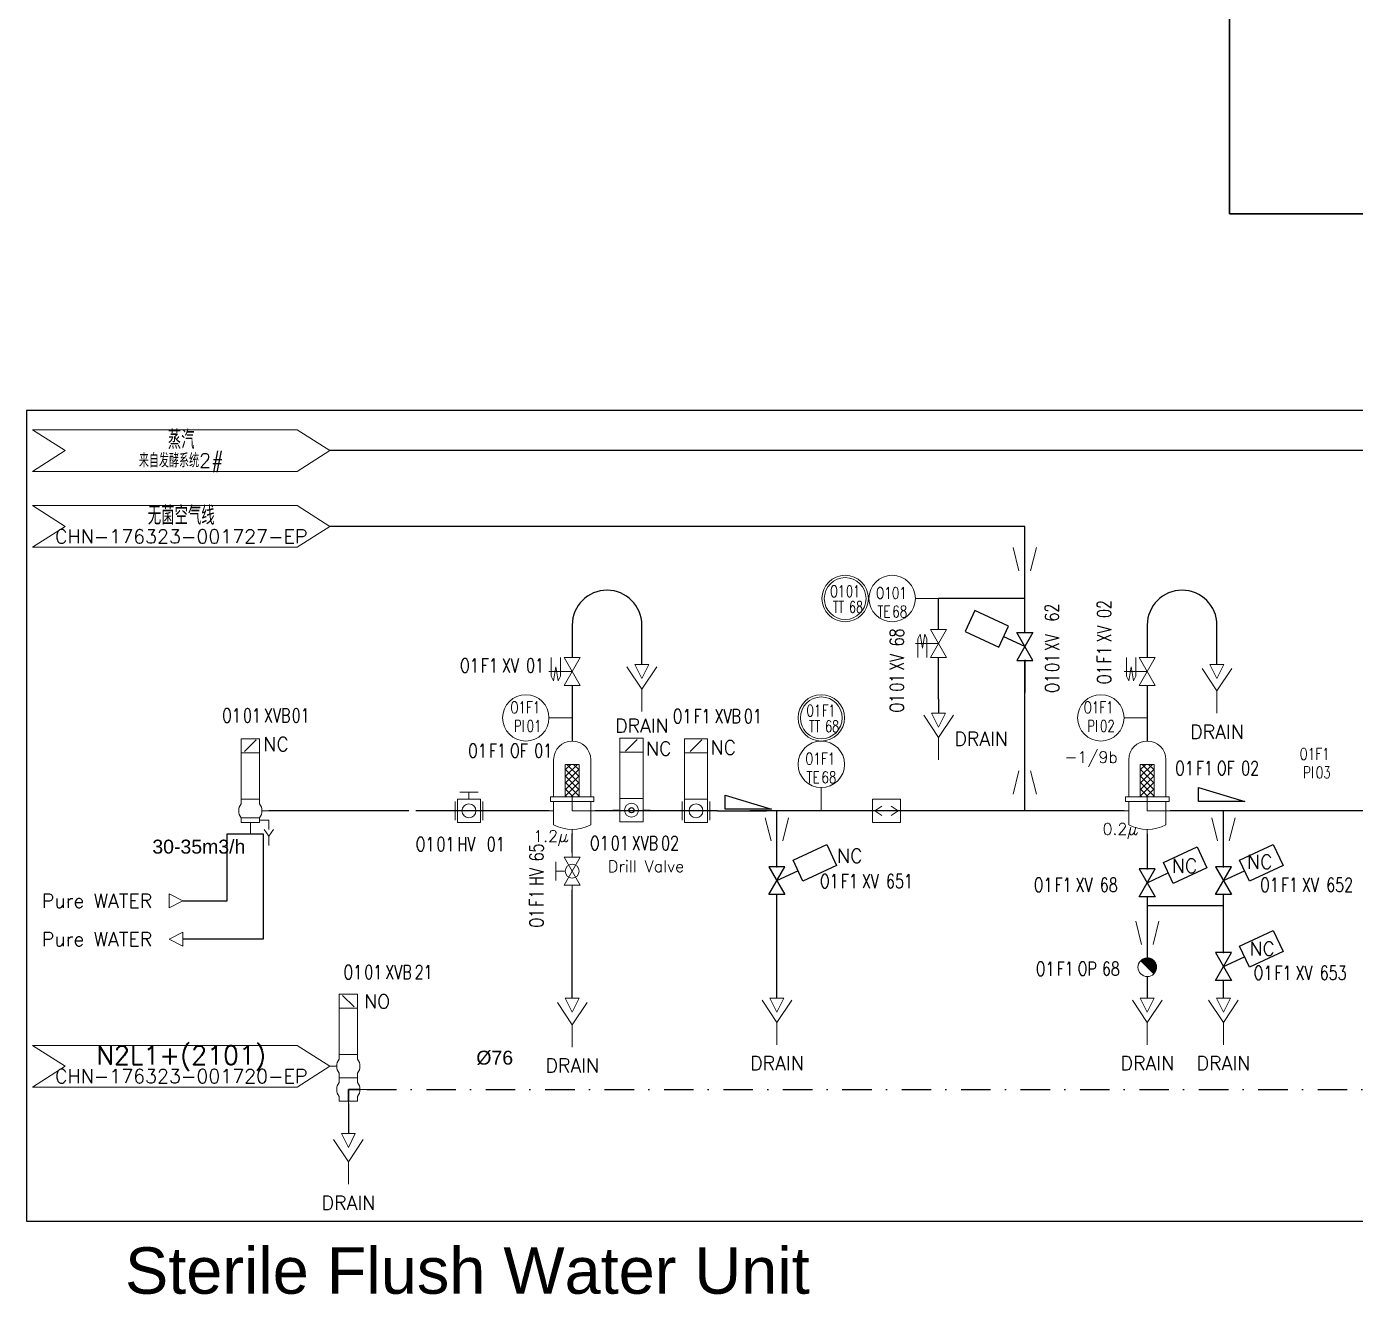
# Model space of a CAD drawing. Header units: inches. Extents: x 14562 to 16152, y 23695 to 24906.
# Drawn here: x 14607.5 to 14893.7, y 24087.5 to 24360.5 of the extents above; entities that cross this region are included whole.
import ezdxf
from ezdxf.enums import TextEntityAlignment as Align

# ---------------------------------------------------------------- set-up
doc = ezdxf.new("R2010")
doc.units = ezdxf.units.IN
doc.header["$MEASUREMENT"] = 0
doc.linetypes.add('ACAD_ISO02W100', pattern=[15, 12, -3])
doc.linetypes.add('DASHDOT2', pattern=[12.7, 6.35, -3.175, 0, -3.175])
for name, color, linetype, lineweight in [('19 Pipe Process', 30, 'Continuous', 30), ('31 Equipment', 7, 'Continuous', 9), ('33 Instruments Labels', 7, 'Continuous', 9), ('43 TXT English', 7, 'Continuous', 9), ('44 TXT French', 7, 'Continuous', 9), ('AM_0', 7, 'Continuous', 30)]:
    doc.layers.add(name, color=color, linetype=linetype, lineweight=lineweight)
for name, color, linetype in [('DIAMETRE', 7, 'Continuous'), ('MATERIEL-DIVERS', 7, 'Continuous'), ('REPERES', 7, 'Continuous'), ('TANK', 7, 'Continuous'), ('techn-data', 7, 'Continuous'), ('TEXTES', 7, 'Continuous'), ('TUYAUTERIE-AIR', 3, 'Continuous'), ('TUYAUTERIE-EAU', 5, 'Continuous'), ('TUYAUTERIE-EGOUT', 32, 'Continuous'), ('TUYAUTERIE-GAZ', 3, 'Continuous'), ('TUYAUTERIE-NEP', 4, 'DASHDOT2'), ('TUYAUTERIE-VAPEUR', 6, 'Continuous'), ('TUYAUTERIE-VAPEUR PROCESS', 6, 'Continuous'), ('VANNES', 7, 'Continuous'), ('ZN', 1, 'Continuous')]:
    doc.layers.add(name, color=color, linetype=linetype)
doc.layers.get('REPERES').off()
doc.styles.add('ARIAL', font='arial.ttf')
doc.styles.add('ROMANS', font='ROMANS.SHX')
doc.styles.get("Standard").update_dxf_attribs({"font": 'arial.ttf'})
doc.styles.add('USER1', font='TXT.SHX', dxfattribs={"bigfont": 'gbcbig.shx'})

# ---------------------------------------------------------------- blocks, each defined once
blk = doc.blocks.new('APV-VLV-SSEAT-SW43-41')
at = {"layer": '31 Equipment', "ltscale": 38}
for p, q in [((1.25, 20.25), (-1.25, 17.75)), ((-2, 7.5), (-2, 6.5)), ((2, 7.5), (2, 6.5)), ((-2, 2.5), (-2, 3.5)), ((2, 2.5), (2, 3.5)), ((2.5, 5), (4, 5)), ((-2.5, 0), (-4, 0)), ((-2, 2.5), (2, 2.5)), ((-2, 2.5), (-2, 1.5)), ((2, 2.5), (2, 1.5)), ((-2, -1.5), (-2, -2.5)), ((-2, -2.5), (2, -2.5)), ((0, -2.5), (0, -5)), ((2, -1.5), (2, -2.5))]:
    blk.add_line(p, q, dxfattribs=at)
at = {"layer": '31 Equipment', "lineweight": 30}
for p, q in [((0, 0), (-2.5, 0)), ((0, -2.5), (0, 0))]:
    blk.add_line(p, q, dxfattribs=at)
at = {"layer": '31 Equipment', "ltscale": 38}
for points in [[(-2, 17.5), (2, 17.5), (2, 20.5), (-2, 20.5)], [(-2, 7.5), (2, 7.5), (2, 17.5), (-2, 17.5)]]:
    blk.add_lwpolyline(points, close=True, dxfattribs=at)
for centre, start, end in [((0, 5), 143.1301, 216.8699), ((0, 5), 323.1301, 36.8699), ((0, 0), 143.1301, 216.8699), ((0, 0), 323.1301, 36.8699)]:
    blk.add_arc(centre, 2.5, start, end, dxfattribs=at)
blk = doc.blocks.new('APV-SIGN-ARW-FLOW-1')
at = {"layer": '31 Equipment'}
for p, q in [((-1.5, -1.5), (-1.5, 1.5)), ((-1.5, 1.5), (1.5, 0)), ((1.5, 0), (-1.5, -1.5))]:
    blk.add_line(p, q, dxfattribs=at)
blk = doc.blocks.new('APV-FTG-GEN-DRAIN-1')
at = {"layer": '31 Equipment'}
for p, q in [((-3.2, 9.61), (0, 4.81)), ((0, 4.81), (3.2, 9.61)), ((0, 0), (0, 4.81))]:
    blk.add_line(p, q, dxfattribs=at)
at = {"layer": '43 TXT English', "style": 'ROMANS'}
blk.add_attdef('DRAIN', text='', height=3, dxfattribs=at).set_placement((0, -4), align=Align.MIDDLE)
at = {"layer": '44 TXT French', "style": 'ROMANS'}
blk.add_attdef('EGOUT', text='', height=3, dxfattribs=at).set_placement((0, -4), align=Align.MIDDLE)
blk = doc.blocks.new('*X71')
at = {"color": 0}
for p, q in [((688.5, 377.37), (691.13, 380)), ((688.5, 378.79), (689.71, 380)), ((688.5, 375.96), (691.5, 378.96)), ((688.5, 374.54), (691.5, 377.54)), ((688.5, 373.13), (691.5, 376.13)), ((689.78, 373), (691.5, 374.72)), ((691.2, 373), (691.5, 373.3))]:
    blk.add_line(p, q, dxfattribs=at)
blk = doc.blocks.new('APV-FILT-GEN-2')
at = {"layer": '31 Equipment'}
for p, q in [((-4, 3), (-4, 11)), ((-1.5, 10), (-1.5, 3)), ((1.5, 10), (-1.5, 10)), ((1.5, 3), (1.5, 10)), ((4, 11), (4, 3)), ((-4.68, 3), (-4.68, 2)), ((4.68, 3), (-4.68, 3)), ((0, 3), (0, 0)), ((4.68, 3), (4.68, 2)), ((0, 0), (-5, 0)), ((4.68, 2), (-4.68, 2)), ((-4, -3), (-4, 2)), ((4, 2), (4, -3)), ((4, 0), (5, 0)), ((0, -4), (0, -5))]:
    blk.add_line(p, q, dxfattribs=at)
for centre, radius, start, end in [((0, 11), 4, 0, 180), ((0, 4.5), 8.5, 241.9275, 298.0725)]:
    blk.add_arc(centre, radius, start, end, dxfattribs=at)
at = {"layer": '31 Equipment', "ltscale": 38}
for p in [(0, 15), (-5, 0), (5, 0), (0, -5)]:
    blk.add_point(p, dxfattribs=at)
at = {"layer": '31 Equipment'}
blk.add_blockref('*X71', (-690, -370), dxfattribs=at)
at = {"layer": '31 Equipment', "extrusion": (0, 0, -1), "zscale": -1}
blk.add_blockref('*X71', (-690, -370), dxfattribs=at)
blk = doc.blocks.new('APV-VLV-SOLV-22-1')
at = {"layer": '31 Equipment', "linetype": 'ACAD_ISO02W100', "ltscale": 38}
for p, q in [((-1, 4.5), (-2, 4)), ((-2, 4), (1, 3.5)), ((-2, 3), (1, 3.5)), ((-1, 2.5), (-2, 3)), ((3, 4.5), (-1, 4.5)), ((0, 0), (0, 5)), ((3, 2.5), (-1, 2.5))]:
    blk.add_line(p, q, dxfattribs=at)
at = {"layer": '31 Equipment', "ltscale": 38}
for p, q in [((-3, 0), (-4, 0)), ((3, 0), (4, 0))]:
    blk.add_line(p, q, dxfattribs=at)
at = {"layer": '31 Equipment'}
for p, q in [((-3, 1.734), (-3, -1.734)), ((-3, -1.734), (3, 1.734)), ((3, -1.734), (-3, 1.734)), ((3, 1.734), (3, -1.734))]:
    blk.add_line(p, q, dxfattribs=at)
blk = doc.blocks.new('APV-INS-M-L-PI')
at = {"layer": '31 Equipment', "color": 7}
blk.add_line((0, -5), (0, -10), dxfattribs=at)
blk.add_circle((0, 0), 5, dxfattribs=at)
at = {"layer": '33 Instruments Labels', "style": 'ROMANS', "width": 0.8, "flags": 8}
blk.add_attdef('PI', text='', height=3, dxfattribs=at).set_placement((0, 0), align=Align.MIDDLE)
blk = doc.blocks.new('PENTE-G')
at = {"layer": 'MATERIEL-DIVERS'}
blk.add_lwpolyline([(-5, 2), (5, 2), (5, 5), (-5, 2)], dxfattribs=at)
blk = doc.blocks.new('APV-VLV-BFLY-SVS-3')
at = {"layer": '31 Equipment', "ltscale": 38}
for p, q in [((1.25, 15.25), (-1.25, 12.75)), ((-2.5, 0), (-4, 0)), ((2.5, 2.5), (-2.5, 2.5)), ((-2.5, 2.5), (-2.5, -2.5)), ((2.5, -2.5), (2.5, 2.5)), ((2.5, 0), (4, 0)), ((-2.5, -2.5), (2.5, -2.5))]:
    blk.add_line(p, q, dxfattribs=at)
at = {"layer": '31 Equipment'}
for p, q in [((-3, 2), (-3, -2)), ((3, -2), (3, 2))]:
    blk.add_line(p, q, dxfattribs=at)
at = {"layer": '31 Equipment', "ltscale": 38}
for points in [[(-2.5, 12.5), (2.5, 12.5), (2.5, 15.5), (-2.5, 15.5)], [(-2.5, 2.5), (2.5, 2.5), (2.5, 12.5), (-2.5, 12.5)]]:
    blk.add_lwpolyline(points, close=True, dxfattribs=at)
blk.add_circle((0, 0), 1.5, dxfattribs=at)
blk = doc.blocks.new('APV-OTH-GEN-CLOSEST-1')
at = {"layer": '31 Equipment'}
for p, q in [((-3, -2.5), (-3, 2.5)), ((-3, 2.5), (3, 2.5)), ((-1, 1), (-2.5, 0)), ((-2.5, 0), (2.5, 0)), ((-2.5, 0), (-1, -1)), ((2.5, 0), (1, 1)), ((2.5, 0), (1, -1)), ((3, -2.5), (3, 2.5)), ((-3, -2.5), (3, -2.5))]:
    blk.add_line(p, q, dxfattribs=at)
blk = doc.blocks.new('APV-VLVM-BALL-KHV+MF-1')
at = {"layer": '31 Equipment'}
for p, q in [((-2, 3.5), (2, 3.5)), ((0, 1.5), (0, 3.5)), ((-3, 1.734), (-3, -1.734)), ((-3, -1.734), (3, 1.734)), ((3, -1.734), (-3, 1.734)), ((3, 1.734), (3, -1.734))]:
    blk.add_line(p, q, dxfattribs=at)
at = {"layer": '31 Equipment', "ltscale": 38}
for p, q in [((-3, 0), (-4, 0)), ((3, 0), (4, 0))]:
    blk.add_line(p, q, dxfattribs=at)
at = {"layer": '31 Equipment'}
blk.add_circle((0, 0), 1.5, dxfattribs=at)
blk = doc.blocks.new('APV-INS-M-L-TE')
at = {"layer": '31 Equipment', "color": 7}
blk.add_line((0, -5), (0, -10), dxfattribs=at)
blk.add_circle((0, 0), 5, dxfattribs=at)
at = {"layer": '33 Instruments Labels', "style": 'ROMANS', "width": 0.8, "flags": 8}
blk.add_attdef('TE', text='', height=3, dxfattribs=at).set_placement((0, 0), align=Align.MIDDLE)
blk = doc.blocks.new('APV-INS-F-L-TT')
at = {"layer": '31 Equipment'}
for radius in [5, 4.5]:
    blk.add_circle((0, 0), radius, dxfattribs=at)
blk = doc.blocks.new('APV-FCE-GEN-STMTRAP-1')
at = {"layer": '31 Equipment'}
h = blk.add_hatch(dxfattribs=at)
h.set_pattern_fill('ANSI31', color=256, scale=0.01, style=0)
h.set_pattern_definition([(45, (-4, 0), (-0.02245064, 0.02245064), [])])
h.paths.add_polyline_path([(1.41, 1.42), (-1.42, -1.41, 1.002832)])
at = {"layer": '31 Equipment', "linetype": 'ACAD_ISO02W100', "ltscale": 38}
for p, q in [((-2, 0), (-4, 0)), ((2, 0), (4, 0))]:
    blk.add_line(p, q, dxfattribs=at)
at = {"layer": '31 Equipment', "color": 7}
blk.add_line((1.41, 1.42), (-1.42, -1.41), dxfattribs=at)
for start, end in [(45.2431, 224.7569), (224.8381, 45.1623)]:
    blk.add_arc((0, 0), 2, start, end, dxfattribs=at)
blk = doc.blocks.new('APV-FCE-GEN-REDCON-1')
at = {"layer": '31 Equipment', "color": 7}
for p, q in [((-2.5, 2.5), (2.5, 1.25)), ((2.5, 1.25), (2.5, 1.25)), ((2.5, -1.25), (-2.5, -2.5))]:
    blk.add_line(p, q, dxfattribs=at)
blk = doc.blocks.new('VANNE SIEGE INCLINE')
at = {"color": 7}
for p, q in [((-3, 1.73), (-3, -1.73)), ((-3, -1.73), (3, 1.73)), ((3, -1.73), (-3, 1.73)), ((3, 1.73), (3, -1.73))]:
    blk.add_line(p, q, dxfattribs=at)
at = {"color": 7, "extrusion": (-1, 0, 0)}
blk.add_point((-3, 0), dxfattribs=at)
at = {"color": 7, "extrusion": (1, 0, 0)}
blk.add_point((3, 0), dxfattribs=at)
at = {"layer": 'VANNES'}
for p, q in [((3.23, 12.84), (-0.15, 5.59)), ((7.76, 10.73), (3.23, 12.84)), ((4.38, 3.47), (7.76, 10.73)), ((-0.15, 5.59), (4.38, 3.47)), ((0, 0), (2.11, 4.53))]:
    blk.add_line(p, q, dxfattribs=at)
blk = doc.blocks.new('APV-SIGN-ARW-DWG-1')
at = {"layer": '31 Equipment'}
for p, q in [((-32, 4.49), (25, 4.49)), ((-32, 4.49), (-25, 0)), ((25, 4.49), (32, 0)), ((-25, 0), (-32, -4.49)), ((32, 0), (25, -4.49)), ((-32, -4.49), (25, -4.49))]:
    blk.add_line(p, q, dxfattribs=at)
at = {"layer": '31 Equipment', "style": 'ROMANS', "width": 0.8}
for tag, p in [('TEXT1', (0, 0.37)), ('TEXT2', (0, -3.63))]:
    blk.add_attdef(tag, text='', height=3, dxfattribs=at).set_placement(p, align=Align.CENTER)
blk = doc.blocks.new('REPINS')
at = {"layer": 'TEXTES', "style": 'ROMANS', "width": 0.75}
for tag, p in [('ZONE', (-3.3, 1)), ('SOUSZONE', (0.1, 1)), ('NUM', (0.2, -3))]:
    blk.add_attdef(tag, p, '', height=2.5, dxfattribs=at)
blk.add_attdef('ELEMENT', text='', height=2.5, dxfattribs=at).set_placement((-0.2, -3), align=Align.RIGHT)
blk = doc.blocks.new('REPNORM')
at = {"layer": 'TEXTES', "style": 'ROMANS', "width": 0.75}
for tag, p in [('ZONE', (-9.75, -1.25)), ('SOUSZONE', (-5.25, -1.25)), ('ELEMENT', (0, -1.25)), ('NUM', (4.5, -1.25))]:
    blk.add_attdef(tag, p, '', height=3, dxfattribs=at)
blk = doc.blocks.new('REPNORM1')
at = {"layer": 'TEXTES', "style": 'ROMANS', "width": 0.75}
for tag, p in [('ZONE', (-9.75, -1.25)), ('SOUSZONE', (-5.25, -1.25)), ('ELEMENT', (-0.75, -1.25)), ('NUM', (5.59, -1.22))]:
    blk.add_attdef(tag, p, '', height=3, dxfattribs=at)
blk = doc.blocks.new('REPINS2')
at = {"layer": 'TEXTES', "style": 'ROMANS', "width": 0.7}
for tag, p in [('ZONE', (-3.35, 0.8)), ('SOUSZONE', (0.05, 0.8)), ('NUM', (0.7, -2.6))]:
    blk.add_attdef(tag, p, '', height=2.5, dxfattribs=at)
blk.add_attdef('ELEMENT', text='', height=2.5, dxfattribs=at).set_placement((-1.56, -2.59), align=Align.CENTER)
blk = doc.blocks.new('APV-VLV-BFLY-SV-3')
at = {"layer": '31 Equipment', "ltscale": 38}
for p, q in [((1.25, 15.25), (-1.25, 12.75)), ((-4, 0), (-2.5, 0)), ((-2.5, 2.5), (2.5, 2.5)), ((-2.5, -2.5), (-2.5, 2.5)), ((2.5, -2.5), (2.5, 2.5)), ((2.5, 0), (4, 0)), ((-2.5, -2.5), (2.5, -2.5))]:
    blk.add_line(p, q, dxfattribs=at)
for points in [[(-2.5, 12.5), (2.5, 12.5), (2.5, 15.5), (-2.5, 15.5)], [(-2.5, 2.5), (2.5, 2.5), (2.5, 12.5), (-2.5, 12.5)]]:
    blk.add_lwpolyline(points, close=True, dxfattribs=at)
blk.add_circle((0, 0), 1.5, dxfattribs=at)
blk = doc.blocks.new('APV-VLV-SSEAT-SWCIP41-3')
at = {"layer": '31 Equipment', "ltscale": 38}
for p, q in [((1.25, 15.25), (-1.25, 12.75)), ((-2, 2.5), (-2, 1.5)), ((2, 2.5), (2, 1.5)), ((2.5, 0), (4, 0)), ((-2, -1.5), (2, -1.5)), ((-2, -2.5), (-2, -1.5)), ((-2, -2.5), (2, -2.5)), ((0, -2.5), (0, -5)), ((2, -2.5), (2, -1.5)), ((2, -2), (4, -2)), ((4, -2), (4, -4)), ((4, -5.5), (3, -4)), ((5, -4), (4, -5.5)), ((4, -5.5), (4, -7.5))]:
    blk.add_line(p, q, dxfattribs=at)
for points in [[(-2, 12.5), (2, 12.5), (2, 15.5), (-2, 15.5)], [(-2, 2.5), (2, 2.5), (2, 12.5), (-2, 12.5)]]:
    blk.add_lwpolyline(points, close=True, dxfattribs=at)
for start, end in [(143.1301, 216.8699), (323.1301, 36.8699)]:
    blk.add_arc((0, 0), 2.5, start, end, dxfattribs=at)
blk = doc.blocks.new('APV-VLVM-BFLY-SVS-1')
at = {"layer": '31 Equipment', "ltscale": 38}
for p, q in [((-2, 4), (2, 4)), ((0, 2.5), (0, 4)), ((-2.5, 0), (-4, 0)), ((2.5, 2.5), (-2.5, 2.5)), ((-2.5, 2.5), (-2.5, -2.5)), ((2.5, -2.5), (2.5, 2.5)), ((2.5, 0), (4, 0)), ((-2.5, -2.5), (2.5, -2.5))]:
    blk.add_line(p, q, dxfattribs=at)
at = {"layer": '31 Equipment'}
for p, q in [((-3, 2), (-3, -2)), ((3, -2), (3, 2))]:
    blk.add_line(p, q, dxfattribs=at)
at = {"layer": '31 Equipment', "ltscale": 38}
blk.add_circle((0, 0), 1.5, dxfattribs=at)

msp = doc.modelspace()

# ---------------------------------------------------------------- linework, layer by layer
msp.add_circle((14737.79, 24191.72), 0.565)
at = {"layer": '19 Pipe Process'}
for p, q in [((14866.59, 24470.14), (14866.59, 24320.14)), ((14866.59, 24320.14), (15376.59, 24320.14))]:
    msp.add_line(p, q, dxfattribs=at)
at = {"layer": 'TANK', "color": 3}
for p, q in [((14803.95, 24230.6), (14803.95, 24237.3)), ((14803.95, 24215.6), (14803.95, 24224.6))]:
    msp.add_line(p, q, dxfattribs=at)
at = {"layer": 'TANK', "color": 2}
msp.add_lwpolyline([(15107.54, 24277.76), (14967.49, 24277.76), (14967.49, 24277.76), (14607.5, 24277.76), (14607.5, 24103.26), (15107.54, 24103.26), (15107.54, 24277.76)], dxfattribs=at)
at = {"layer": 'TUYAUTERIE-AIR'}
for p, q in [((14822.51, 24252.82), (14672.81, 24252.82)), ((14822.51, 24229.96), (14822.51, 24252.82)), ((14822.51, 24191.6), (14822.51, 24223.96))]:
    msp.add_line(p, q, dxfattribs=at)
at = {"layer": 'TUYAUTERIE-EAU'}
for p, q in [((14725.03, 24231.6), (14725.03, 24224.6)), ((14740.03, 24223.1), (14740.03, 24231.6)), ((14848.9, 24231.6), (14848.9, 24224.6)), ((14863.9, 24223.1), (14863.9, 24231.6)), ((14822.51, 24224.08), (14822.51, 24217.08)), ((14725.03, 24218.6), (14725.03, 24206.6)), ((14848.9, 24218.6), (14848.9, 24206.6)), ((14663.77, 24191.6), (14659.7, 24191.6)), ((14677.04, 24191.6), (14661.68, 24191.6)), ((14689.83, 24191.6), (14671.21, 24191.6)), ((14720.03, 24191.6), (14691.33, 24191.6)), ((14756.3, 24191.6), (14730.03, 24191.6)), ((14756.3, 24191.6), (14766.88, 24191.6)), ((14843.9, 24191.6), (14763.3, 24191.6)), ((14769.12, 24179.56), (14769.12, 24191.6)), ((14903.36, 24191.6), (14853.9, 24191.6)), ((14865.3, 24179.56), (14865.3, 24191.6)), ((14650.7, 24172.22), (14650.7, 24186.6)), ((14650.7, 24186.6), (14658.46, 24186.6)), ((14658.46, 24186.6), (14658.46, 24163.93)), ((14725.03, 24182.6), (14725.03, 24186.6)), ((14641.18, 24172.22), (14650.7, 24172.22)), ((14658.46, 24163.93), (14641.18, 24163.93))]:
    msp.add_line(p, q, dxfattribs=at)
for centre in [(14732.53, 24231.6), (14856.4, 24231.6)]:
    msp.add_arc(centre, 7.5, 0, 180, dxfattribs=at)
at = {"layer": 'TUYAUTERIE-EGOUT'}
for p, q in [((14803.95, 24215.6), (14803.95, 24212.6)), ((14725.03, 24151.23), (14725.03, 24174.6)), ((14848.9, 24155.91), (14848.9, 24151.23)), ((14676.81, 24128.6), (14676.81, 24122.1))]:
    msp.add_line(p, q, dxfattribs=at)
at = {"layer": 'TUYAUTERIE-GAZ'}
msp.add_line((14822.51, 24237.3), (14803.95, 24237.3), dxfattribs=at)
at = {"layer": 'TUYAUTERIE-NEP'}
msp.add_line((14680.81, 24131.6), (14995.35, 24131.6), dxfattribs=at)
at = {"layer": 'TUYAUTERIE-VAPEUR'}
msp.add_line((14944.7, 24269.15), (14672.81, 24269.15), dxfattribs=at)
at = {"layer": 'TUYAUTERIE-VAPEUR PROCESS'}
for p, q in [((14848.9, 24186.6), (14848.9, 24179.1)), ((14769.12, 24151.23), (14769.12, 24173.56)), ((14848.9, 24173.1), (14848.9, 24159.91)), ((14865.3, 24161.06), (14865.3, 24173.56)), ((14848.9, 24171.19), (14865.3, 24171.19)), ((14865.3, 24151.23), (14865.3, 24155.06))]:
    msp.add_line(p, q, dxfattribs=at)

# ---------------------------------------------------------------- block references
at = {"layer": '31 Equipment', "xscale": -1, "rotation": 90}
for name, p in [('APV-VLV-SOLV-22-1', (14803.95, 24227.6)), ('APV-SIGN-ARW-FLOW-1', (14803.95, 24211.1)), ('APV-FCE-GEN-REDCON-1', (14769.12, 24187.6)), ('APV-FCE-GEN-REDCON-1', (14865.3, 24187.6)), ('APV-FCE-GEN-REDCON-1', (14848.9, 24165.34))]:
    msp.add_blockref(name, p, dxfattribs=at)
at = {"layer": '31 Equipment'}
ref = msp.add_blockref('APV-FTG-GEN-DRAIN-1', (14803.95, 24202.6), dxfattribs=dict(at, xscale=-1))
ref.add_attrib('DRAIN', 'DRAIN', dxfattribs={"layer": '43 TXT English', "height": 3, "style": 'ROMANS'}).set_placement((14813.12, 24207.1), align=Align.MIDDLE)
ref = msp.add_blockref('APV-FTG-GEN-DRAIN-1', (14769.12, 24141.23), dxfattribs=at)
ref.add_attrib('DRAIN', 'DRAIN', dxfattribs={"layer": '43 TXT English', "height": 3, "style": 'ROMANS'}).set_placement((14769.12, 24137.23), align=Align.MIDDLE)
at = {"layer": '31 Equipment', "rotation": 270}
for p in [(14769.12, 24149.73), (14848.9, 24149.73), (14865.3, 24149.73)]:
    msp.add_blockref('APV-SIGN-ARW-FLOW-1', p, dxfattribs=at)
at = {"layer": '31 Equipment'}
ref = msp.add_blockref('APV-FTG-GEN-DRAIN-1', (14848.9, 24141.23), dxfattribs=at)
ref.add_attrib('DRAIN', 'DRAIN', dxfattribs={"layer": '43 TXT English', "height": 3, "style": 'ROMANS'}).set_placement((14848.9, 24137.23), align=Align.MIDDLE)
ref = msp.add_blockref('APV-FTG-GEN-DRAIN-1', (14865.3, 24141.23), dxfattribs=at)
ref.add_attrib('DRAIN', 'DRAIN', dxfattribs={"layer": '43 TXT English', "height": 3, "style": 'ROMANS'}).set_placement((14865.3, 24137.23), align=Align.MIDDLE)
at = {"layer": 'MATERIEL-DIVERS'}
ref = msp.add_blockref('APV-SIGN-ARW-DWG-1', (14640.81, 24269.15), dxfattribs=at)
ref.add_attrib('TEXT1', '蒸汽', dxfattribs={"layer": '31 Equipment', "height": 4, "style": 'USER1'}).set_placement((14640.81, 24269.52), align=Align.CENTER)
ref.add_attrib('TEXT2', '来自发酵系统2#', dxfattribs={"layer": '31 Equipment', "height": 3, "style": 'USER1'}).set_placement((14640.81, 24265.52), align=Align.CENTER)
ref = msp.add_blockref('APV-SIGN-ARW-DWG-1', (14640.81, 24252.82), dxfattribs=at)
ref.add_attrib('TEXT1', '无菌空气线', dxfattribs={"layer": '31 Equipment', "height": 4, "style": 'USER1'}).set_placement((14640.81, 24253.19), align=Align.CENTER)
ref.add_attrib('TEXT2', 'CHN-176323-001727-EP', dxfattribs={"layer": '31 Equipment', "height": 3, "style": 'USER1'}).set_placement((14640.81, 24249.19), align=Align.CENTER)
at = {"layer": 'MATERIEL-DIVERS', "xscale": -1}
for name, p, rotation in [('APV-FCE-GEN-REDCON-1', (14822.51, 24245.79), 90), ('VANNE SIEGE INCLINE', (14769.12, 24176.56), 270), ('VANNE SIEGE INCLINE', (14865.3, 24176.56), 270), ('VANNE SIEGE INCLINE', (14848.9, 24176.1), 270), ('APV-SIGN-ARW-FLOW-1', (14639.68, 24172.22), 180), ('VANNE SIEGE INCLINE', (14865.3, 24158.06), 270)]:
    msp.add_blockref(name, p, dxfattribs=dict(at, rotation=rotation))
at = {"layer": 'MATERIEL-DIVERS'}
for name, p in [('APV-INS-F-L-TT', (14783.82, 24237.3)), ('APV-INS-F-L-TT', (14778.68, 24211.6)), ('APV-INS-M-L-TE', (14778.68, 24201.6)), ('APV-OTH-GEN-CLOSEST-1', (14792.73, 24191.6))]:
    msp.add_blockref(name, p, dxfattribs=at)
for name, p, rotation in [('APV-INS-M-L-TE', (14793.95, 24237.3), 90), ('APV-SIGN-ARW-FLOW-1', (14740.03, 24221.6), 270), ('APV-SIGN-ARW-FLOW-1', (14863.9, 24221.6), 270), ('APV-INS-M-L-PI', (14715.03, 24211.6), 90.00000000000001), ('APV-INS-M-L-PI', (14838.9, 24211.6), 90.00000000000001), ('APV-FCE-GEN-REDCON-1', (14822.51, 24197.69), 90.00000000000001), ('APV-SIGN-ARW-FLOW-1', (14639.68, 24163.93), 180), ('APV-SIGN-ARW-FLOW-1', (14725.03, 24149.73), 270), ('APV-SIGN-ARW-FLOW-1', (14676.81, 24120.6), 270)]:
    msp.add_blockref(name, p, dxfattribs=dict(at, rotation=rotation))
ref = msp.add_blockref('APV-FTG-GEN-DRAIN-1', (14740.03, 24213), dxfattribs=at)
ref.add_attrib('DRAIN', 'DRAIN', dxfattribs={"layer": '43 TXT English', "height": 3, "style": 'ROMANS'}).set_placement((14740.03, 24209.92), align=Align.MIDDLE)
ref = msp.add_blockref('APV-FTG-GEN-DRAIN-1', (14863.9, 24212.6), dxfattribs=at)
ref.add_attrib('DRAIN', 'DRAIN', dxfattribs={"layer": '43 TXT English', "height": 3, "style": 'ROMANS'}).set_placement((14863.9, 24208.6), align=Align.MIDDLE)
at = {"layer": 'MATERIEL-DIVERS', "xscale": -1}
for p in [(14725.03, 24191.6), (14848.9, 24191.6)]:
    msp.add_blockref('APV-FILT-GEN-2', p, dxfattribs=at)
at = {"layer": 'MATERIEL-DIVERS'}
ref = msp.add_blockref('APV-FTG-GEN-DRAIN-1', (14725.03, 24140.73), dxfattribs=at)
ref.add_attrib('DRAIN', 'DRAIN', dxfattribs={"layer": '43 TXT English', "height": 3, "style": 'ROMANS'}).set_placement((14725.03, 24136.73), align=Align.MIDDLE)
ref = msp.add_blockref('APV-SIGN-ARW-DWG-1', (14640.81, 24136.6), dxfattribs=at)
ref.add_attrib('TEXT1', 'N2L1+(2101)', dxfattribs={"layer": '31 Equipment', "height": 4, "style": 'USER1'}).set_placement((14640.81, 24136.97), align=Align.CENTER)
ref.add_attrib('TEXT2', 'CHN-176323-001720-EP', dxfattribs={"layer": '31 Equipment', "height": 3, "style": 'USER1'}).set_placement((14640.81, 24132.97), align=Align.CENTER)
ref = msp.add_blockref('APV-FTG-GEN-DRAIN-1', (14676.81, 24111.2), dxfattribs=at)
ref.add_attrib('DRAIN', 'DRAIN', dxfattribs={"layer": '43 TXT English', "height": 3, "style": 'ROMANS'}).set_placement((14676.81, 24107.2), align=Align.MIDDLE)
at = {"layer": 'REPERES'}
for name, p, values in [('REPINS2', (14783.95, 24236.82), {'ZONE': 'O1', 'SOUSZONE': '01', 'NUM': '68', 'ELEMENT': 'TT'}), ('REPINS', (14793.78, 24236.25), {'ZONE': 'O1', 'SOUSZONE': '01', 'ELEMENT': 'TE', 'NUM': '68'}), ('REPINS', (14715, 24211.6), {'ZONE': 'O1', 'SOUSZONE': 'F1', 'ELEMENT': 'PI', 'NUM': '01'}), ('REPNORM1', (14756.42, 24211.7), {'ZONE': 'O1', 'SOUSZONE': 'F1', 'ELEMENT': 'XVB', 'NUM': '01'}), ('REPINS2', (14778.81, 24211.13), {'ZONE': 'O1', 'SOUSZONE': 'F1', 'NUM': '68', 'ELEMENT': 'TT'}), ('REPINS', (14838.5, 24211.6), {'ZONE': 'O1', 'SOUSZONE': 'F1', 'ELEMENT': 'PI', 'NUM': '02'}), ('REPINS', (14778.52, 24200.55), {'ZONE': 'O1', 'SOUSZONE': 'F1', 'ELEMENT': 'TE', 'NUM': '68'}), ('REPINS', (14885, 24201.6), {'ZONE': 'O1', 'SOUSZONE': 'F1', 'ELEMENT': 'PI', 'NUM': '03'}), ('REPNORM1', (14701.05, 24184.14), {'ZONE': 'O1', 'SOUSZONE': '01', 'ELEMENT': 'HV', 'NUM': '01'}), ('REPNORM1', (14738.59, 24184.37), {'ZONE': 'O1', 'SOUSZONE': '01', 'ELEMENT': 'XVB', 'NUM': '02'}), ('REPNORM1', (14685.5, 24156.6), {'ZONE': 'O1', 'SOUSZONE': '01', 'ELEMENT': 'XVB', 'NUM': '21'})]:
    msp.add_blockref(name, p, dxfattribs=at).add_auto_attribs(values)
at = {"layer": 'REPERES', "rotation": 90}
msp.add_blockref('REPNORM1', (14828.65, 24226.76), dxfattribs=at).add_auto_attribs({'ZONE': 'O1', 'SOUSZONE': '01', 'ELEMENT': 'XV', 'NUM': '62'})
at = {"layer": 'REPERES'}
ref = msp.add_blockref('REPNORM', (14839.87, 24228.61), dxfattribs=dict(at, rotation=90))
ref.add_attrib('ZONE', 'O1', (14841.12, 24218.86), dxfattribs={"layer": 'TEXTES', "height": 3, "rotation": 90, "style": 'ROMANS', "width": 0.75})
ref.add_attrib('SOUSZONE', 'F1', (14841.12, 24223.36), dxfattribs={"layer": 'TEXTES', "height": 3, "rotation": 90, "style": 'ROMANS', "width": 0.75})
ref.add_attrib('ELEMENT', 'XV', (14841.12, 24227.87), dxfattribs={"layer": 'TEXTES', "height": 3, "rotation": 90, "style": 'ROMANS', "width": 0.75})
ref.add_attrib('NUM', '02', (14841.12, 24233.11), dxfattribs={"layer": 'TEXTES', "height": 3, "rotation": 90, "style": 'ROMANS', "width": 0.75})
ref = msp.add_blockref('REPNORM', (14795.21, 24222.5), dxfattribs=dict(at, rotation=90))
ref.add_attrib('ZONE', 'O1', (14796.46, 24212.75), dxfattribs={"layer": 'TEXTES', "height": 3, "rotation": 90, "style": 'ROMANS', "width": 0.75})
ref.add_attrib('SOUSZONE', '01', (14796.45, 24217.25), dxfattribs={"layer": 'TEXTES', "height": 3, "rotation": 90, "style": 'ROMANS', "width": 0.75})
ref.add_attrib('ELEMENT', 'XV', (14796.45, 24221.77), dxfattribs={"layer": 'TEXTES', "height": 3, "rotation": 90, "style": 'ROMANS', "width": 0.75})
ref.add_attrib('NUM', '68', (14796.45, 24227), dxfattribs={"layer": 'TEXTES', "height": 3, "rotation": 90, "style": 'ROMANS', "width": 0.75})
ref = msp.add_blockref('REPNORM', (14710.6, 24222.65), dxfattribs=at)
ref.add_attrib('ZONE', 'O1', (14700.85, 24221.4), dxfattribs={"layer": 'TEXTES', "height": 3, "style": 'ROMANS', "width": 0.75})
ref.add_attrib('SOUSZONE', 'F1', (14705.35, 24221.4), dxfattribs={"layer": 'TEXTES', "height": 3, "style": 'ROMANS', "width": 0.75})
ref.add_attrib('ELEMENT', 'XV', (14709.86, 24221.4), dxfattribs={"layer": 'TEXTES', "height": 3, "style": 'ROMANS', "width": 0.75})
ref.add_attrib('NUM', '01', (14715.1, 24221.4), dxfattribs={"layer": 'TEXTES', "height": 3, "style": 'ROMANS', "width": 0.75})
ref = msp.add_blockref('REPNORM', (14659.37, 24211.84), dxfattribs=at)
ref.add_attrib('ZONE', 'O1', (14649.62, 24210.59), dxfattribs={"layer": 'TEXTES', "height": 3, "style": 'ROMANS', "width": 0.75})
ref.add_attrib('SOUSZONE', '01', (14654.12, 24210.6), dxfattribs={"layer": 'TEXTES', "height": 3, "style": 'ROMANS', "width": 0.75})
ref.add_attrib('ELEMENT', 'XVB', (14658.63, 24210.6), dxfattribs={"layer": 'TEXTES', "height": 3, "style": 'ROMANS', "width": 0.75})
ref.add_attrib('NUM', '01', (14664.61, 24210.6), dxfattribs={"layer": 'TEXTES', "height": 3, "style": 'ROMANS', "width": 0.75})
ref = msp.add_blockref('REPNORM', (14712.35, 24204.29), dxfattribs=at)
ref.add_attrib('ZONE', 'O1', (14702.6, 24203.04), dxfattribs={"layer": 'TEXTES', "height": 3, "style": 'ROMANS', "width": 0.75})
ref.add_attrib('SOUSZONE', 'F1', (14707.1, 24203.04), dxfattribs={"layer": 'TEXTES', "height": 3, "style": 'ROMANS', "width": 0.75})
ref.add_attrib('ELEMENT', 'OF', (14711.62, 24203.04), dxfattribs={"layer": 'TEXTES', "height": 3, "style": 'ROMANS', "width": 0.75})
ref.add_attrib('NUM', '01', (14716.85, 24203.04), dxfattribs={"layer": 'TEXTES', "height": 3, "style": 'ROMANS', "width": 0.75})
ref = msp.add_blockref('REPNORM', (14864.63, 24200.51), dxfattribs=at)
ref.add_attrib('ZONE', 'O1', (14854.88, 24199.26), dxfattribs={"layer": 'TEXTES', "height": 3, "style": 'ROMANS', "width": 0.75})
ref.add_attrib('SOUSZONE', 'F1', (14859.38, 24199.27), dxfattribs={"layer": 'TEXTES', "height": 3, "style": 'ROMANS', "width": 0.75})
ref.add_attrib('ELEMENT', 'OF', (14863.89, 24199.27), dxfattribs={"layer": 'TEXTES', "height": 3, "style": 'ROMANS', "width": 0.75})
ref.add_attrib('NUM', '02', (14869.13, 24199.27), dxfattribs={"layer": 'TEXTES', "height": 3, "style": 'ROMANS', "width": 0.75})
ref = msp.add_blockref('REPNORM', (14717.6, 24176.19), dxfattribs=dict(at, rotation=90.00007601983033))
ref.add_attrib('ZONE', 'O1', (14718.85, 24166.44), dxfattribs={"layer": 'TEXTES', "height": 3, "rotation": 90.0001, "style": 'ROMANS', "width": 0.75})
ref.add_attrib('SOUSZONE', 'F1', (14718.85, 24170.94), dxfattribs={"layer": 'TEXTES', "height": 3, "rotation": 90.0001, "style": 'ROMANS', "width": 0.75})
ref.add_attrib('ELEMENT', 'HV', (14718.85, 24175.45), dxfattribs={"layer": 'TEXTES', "height": 3, "rotation": 90.0001, "style": 'ROMANS', "width": 0.75})
ref.add_attrib('NUM', '65', (14718.85, 24180.69), dxfattribs={"layer": 'TEXTES', "height": 3, "rotation": 90.0001, "style": 'ROMANS', "width": 0.75})
ref = msp.add_blockref('REPNORM', (14788.13, 24176.19), dxfattribs=at)
ref.add_attrib('ZONE', 'O1', (14778.38, 24174.94), dxfattribs={"layer": 'TEXTES', "height": 3, "style": 'ROMANS', "width": 0.75})
ref.add_attrib('SOUSZONE', 'F1', (14782.88, 24174.95), dxfattribs={"layer": 'TEXTES', "height": 3, "style": 'ROMANS', "width": 0.75})
ref.add_attrib('ELEMENT', 'XV', (14787.4, 24174.95), dxfattribs={"layer": 'TEXTES', "height": 3, "style": 'ROMANS', "width": 0.75})
ref.add_attrib('NUM', '651', (14792.63, 24174.95), dxfattribs={"layer": 'TEXTES', "height": 3, "style": 'ROMANS', "width": 0.75})
ref = msp.add_blockref('REPNORM', (14834.18, 24175.39), dxfattribs=at)
ref.add_attrib('ZONE', 'O1', (14824.43, 24174.14), dxfattribs={"layer": 'TEXTES', "height": 3, "style": 'ROMANS', "width": 0.75})
ref.add_attrib('SOUSZONE', 'F1', (14828.93, 24174.14), dxfattribs={"layer": 'TEXTES', "height": 3, "style": 'ROMANS', "width": 0.75})
ref.add_attrib('ELEMENT', 'XV', (14833.44, 24174.14), dxfattribs={"layer": 'TEXTES', "height": 3, "style": 'ROMANS', "width": 0.75})
ref.add_attrib('NUM', '68', (14838.68, 24174.14), dxfattribs={"layer": 'TEXTES', "height": 3, "style": 'ROMANS', "width": 0.75})
ref = msp.add_blockref('REPNORM', (14882.94, 24175.41), dxfattribs=at)
ref.add_attrib('ZONE', 'O1', (14873.19, 24174.16), dxfattribs={"layer": 'TEXTES', "height": 3, "style": 'ROMANS', "width": 0.75})
ref.add_attrib('SOUSZONE', 'F1', (14877.69, 24174.16), dxfattribs={"layer": 'TEXTES', "height": 3, "style": 'ROMANS', "width": 0.75})
ref.add_attrib('ELEMENT', 'XV', (14882.2, 24174.16), dxfattribs={"layer": 'TEXTES', "height": 3, "style": 'ROMANS', "width": 0.75})
ref.add_attrib('NUM', '652', (14887.44, 24174.16), dxfattribs={"layer": 'TEXTES', "height": 3, "style": 'ROMANS', "width": 0.75})
ref = msp.add_blockref('REPNORM', (14834.63, 24157.34), dxfattribs=at)
ref.add_attrib('ZONE', 'O1', (14824.88, 24156.09), dxfattribs={"layer": 'TEXTES', "height": 3, "style": 'ROMANS', "width": 0.75})
ref.add_attrib('SOUSZONE', 'F1', (14829.38, 24156.1), dxfattribs={"layer": 'TEXTES', "height": 3, "style": 'ROMANS', "width": 0.75})
ref.add_attrib('ELEMENT', 'OP', (14833.9, 24156.1), dxfattribs={"layer": 'TEXTES', "height": 3, "style": 'ROMANS', "width": 0.75})
ref.add_attrib('NUM', '68', (14839.13, 24156.1), dxfattribs={"layer": 'TEXTES', "height": 3, "style": 'ROMANS', "width": 0.75})
ref = msp.add_blockref('REPNORM', (14881.55, 24156.48), dxfattribs=at)
ref.add_attrib('ZONE', 'O1', (14871.8, 24155.23), dxfattribs={"layer": 'TEXTES', "height": 3, "style": 'ROMANS', "width": 0.75})
ref.add_attrib('SOUSZONE', 'F1', (14876.3, 24155.23), dxfattribs={"layer": 'TEXTES', "height": 3, "style": 'ROMANS', "width": 0.75})
ref.add_attrib('ELEMENT', 'XV', (14880.81, 24155.23), dxfattribs={"layer": 'TEXTES', "height": 3, "style": 'ROMANS', "width": 0.75})
ref.add_attrib('NUM', '653', (14886.05, 24155.23), dxfattribs={"layer": 'TEXTES', "height": 3, "style": 'ROMANS', "width": 0.75})
at = {"layer": 'TUYAUTERIE-VAPEUR PROCESS', "rotation": 90.00000000000001}
msp.add_blockref('APV-FCE-GEN-STMTRAP-1', (14848.9, 24157.91), dxfattribs=at)
at = {"layer": 'VANNES', "rotation": 90.00000000000001}
for name, p in [('VANNE SIEGE INCLINE', (14822.51, 24226.96)), ('APV-VLV-SOLV-22-1', (14725.03, 24221.6)), ('APV-VLV-SOLV-22-1', (14848.9, 24221.6)), ('APV-VLVM-BALL-KHV+MF-1', (14725.03, 24178.6))]:
    msp.add_blockref(name, p, dxfattribs=at)
at = {"layer": 'VANNES'}
for name, p in [('APV-VLV-SSEAT-SWCIP41-3', (14655.7, 24191.6)), ('APV-VLV-BFLY-SV-3', (14737.79, 24191.72)), ('APV-VLV-BFLY-SVS-3', (14751.7, 24191.6)), ('APV-VLVM-BFLY-SVS-1', (14702.79, 24191.6))]:
    msp.add_blockref(name, p, dxfattribs=at)
at = {"layer": 'VANNES', "xscale": -1}
for name, p in [('PENTE-G', (14864.91, 24191.6)), ('PENTE-G', (14762.98, 24189.98)), ('APV-VLV-SSEAT-SW43-41', (14676.81, 24131.6))]:
    msp.add_blockref(name, p, dxfattribs=at)

# ---------------------------------------------------------------- texts
at = {"layer": 'AM_0', "insert": (14634.59, 24185.38), "char_height": 3, "attachment_point": 1}
msp.add_mtext_dynamic_manual_height_columns('30-35m3/h', width=73, gutter_width=1, heights=[0], dxfattribs=at)
at = {"layer": 'DIAMETRE'}
msp.add_text('%%C76', height=3, dxfattribs=at).set_placement((14704.38, 24136.94))
at = {"layer": 'MATERIEL-DIVERS', "char_height": 3, "attachment_point": 5, "style": 'ROMANS'}
for insert in [(14622.66, 24172.22), (14622.66, 24163.93)]:
    msp.add_mtext('Pure WATER', dxfattribs=dict(at, insert=insert))
at = {"layer": 'techn-data', "style": 'ROMANS'}
for s, p in [('-1/9b', (14836.82, 24203.15)), ('Drill Valve', (14740.93, 24179.63))]:
    msp.add_text(s, height=2.5, dxfattribs=at).set_placement(p, align=Align.MIDDLE_CENTER)
at = {"layer": 'techn-data', "char_height": 2.5, "attachment_point": 5, "style": 'ROMANS'}
for s, insert in [('1.2µ', (14720.42, 24185.72)), ('0.2µ', (14843.07, 24187.26))]:
    msp.add_mtext(s, dxfattribs=dict(at, insert=insert))
at = {"layer": 'TEXTES', "style": 'ROMANS'}
for s, p in [('NC', (14658.48, 24204.43)), ('NC', (14740.91, 24203.48)), ('NC', (14754.81, 24203.73)), ('NC', (14782.05, 24180.4)), ('NC', (14854.17, 24178.27)), ('NC', (14870.36, 24179.11)), ('NC', (14870.88, 24160.41)), ('NO', (14680.17, 24149.06))]:
    msp.add_text(s, height=3, dxfattribs=at).set_placement(p)
at = {"layer": 'ZN', "insert": (14702.44, 24092.53), "char_height": 10, "attachment_point": 5, "style": 'ARIAL'}
msp.add_mtext('Sterile Flush Water Unit', dxfattribs=at)

doc.saveas('drawing.dxf')
